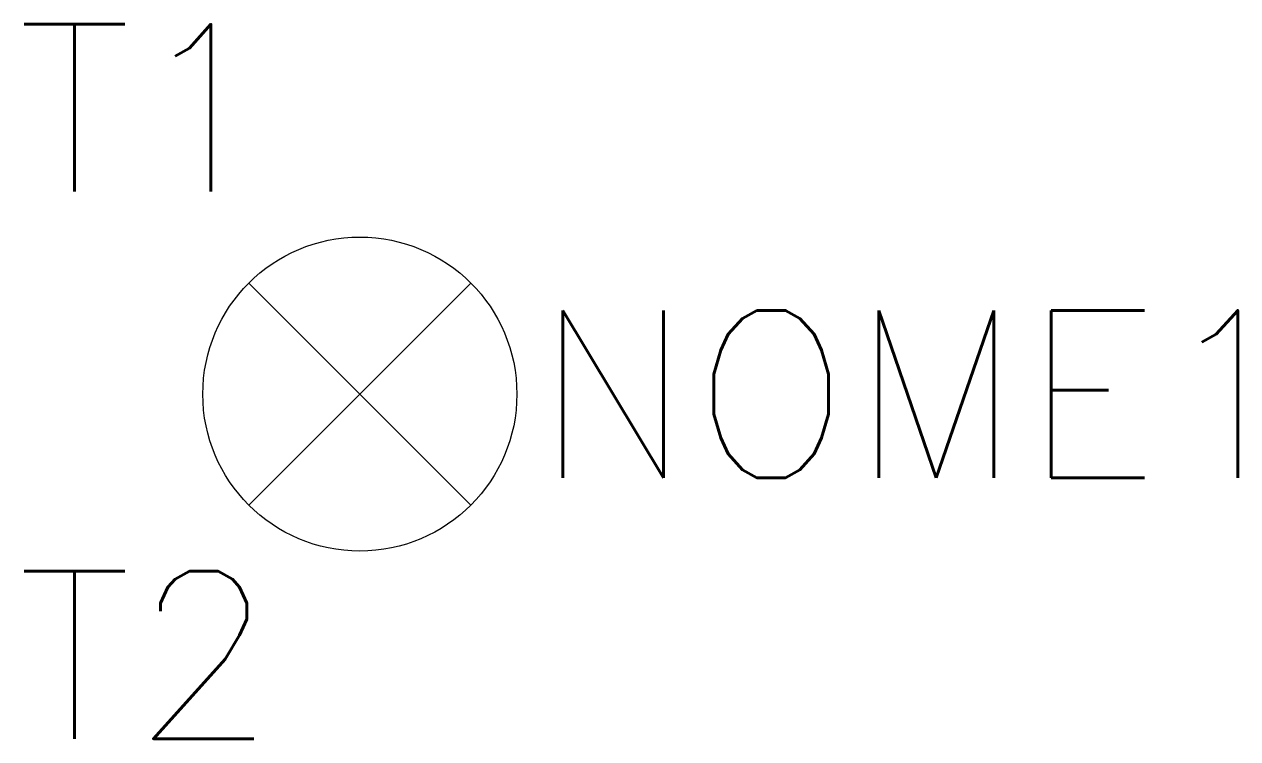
# Model space of a CAD drawing. Header units: millimetres. Extents: x -4 to 10.5, y -4.1 to 4.4.
import ezdxf
from ezdxf.enums import TextEntityAlignment as Align

# ---------------------------------------------------------------- set-up
doc = ezdxf.new("R2010")
doc.units = ezdxf.units.MM
doc.header["$LTSCALE"] = 10
doc.styles.add('ROMANS', font='romans.shx')

msp = doc.modelspace()

# ---------------------------------------------------------------- linework, layer by layer
at = {"color": 7}
for p, q in [((-1.326, 1.326), (1.326, -1.326)), ((-1.326, -1.326), (1.326, 1.326))]:
    msp.add_line(p, q, dxfattribs=at)
at = {"color": 7, "linetype": 'Continuous'}
msp.add_circle((0, 0), 1.875, dxfattribs=at)

# ---------------------------------------------------------------- texts
at = {"color": 7, "style": 'ROMANS', "flags": 4}
for tag, p in [('T1', (-1.007, 3.418)), ('T2', (-1.007, -3.117))]:
    msp.add_attdef(tag, text='', height=2, dxfattribs=at).set_placement(p, align=Align.MIDDLE_RIGHT)
msp.add_attdef('NOME1', text='', height=2, dxfattribs=at).set_placement((2.083, 0), align=Align.MIDDLE_LEFT)

doc.saveas('drawing.dxf')
